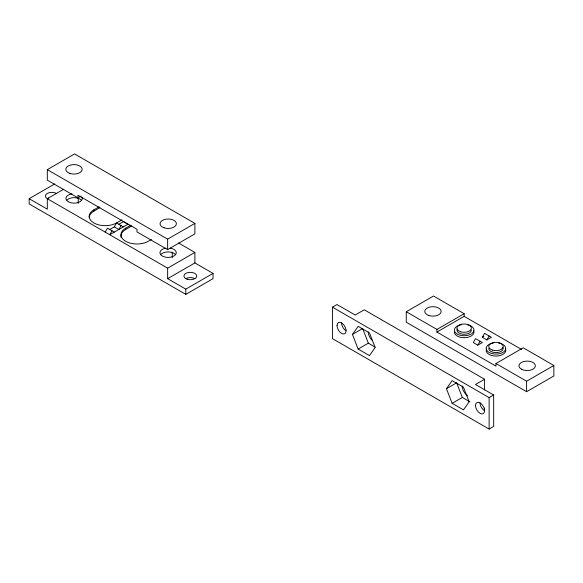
<?xml version="1.0" encoding="UTF-8"?>
<svg xmlns="http://www.w3.org/2000/svg" width="583" height="583" viewBox="0 0 583 583"><rect width="100%" height="100%" fill="white"/><g stroke="black" fill="none" stroke-linecap="round" stroke-linejoin="round"><path stroke-width="0.87" d="M105.21 232.114L107.476 228.186L114.29 232.114M112.023 230.802L109.75 234.738L127.91 224.251L123.37 221.627L118.83 224.251M109.75 229.498L114.29 226.874L116.564 222.939L121.862 219.886M121.104 225.563L118.83 229.498L114.29 226.874M477.79 345.172L482.33 342.549L475.524 338.614L473.25 342.549L477.79 345.172L480.064 341.237M482.33 337.302L484.604 333.374L491.411 337.302L486.871 339.925L482.33 337.302L483.846 336.435M486.871 339.925L489.144 335.997M352.445 334.431L358.122 326.356L369.469 332.915L375.146 347.541L369.469 355.615L358.122 349.064L352.445 334.431L362.662 328.535L368.339 343.161L375.146 347.096M446.44 388.701L452.116 380.626L463.47 387.178L469.14 401.811L463.47 409.885L452.116 403.327L446.44 388.701L456.657 382.805L462.334 397.431L469.898 401.804M77.962 197.841L47.31 180.14L47.31 169.653L74.558 153.927L194.89 223.398L194.89 233.885L167.642 249.619L136.998 231.917L136.998 229.301L77.962 195.218L77.962 197.841L81.081 196.041M56.398 193.447A6.42 3.709 0 0 0 47.31 193.447A6.42 3.709 0 0 0 47.31 198.694L167.642 268.165L167.642 278.652L194.89 262.918L213.05 273.405L213.05 278.652L185.809 294.379L29.15 203.933L29.15 198.694L54.838 183.864M29.15 198.694L47.31 209.18L47.31 198.694L63.664 189.256M123.37 226.874L116.564 222.939A16.054 9.27 0 0 1 105.21 225.657L101.056 225.337A16.054 9.27 0 0 1 89.702 218.785L89.155 216.388A16.054 9.27 0 0 1 93.856 209.836L99.154 206.776M89.155 217.699A16.054 9.27 0 0 1 93.856 211.141L99.912 207.65M151.376 239.547L148.344 241.289A16.054 9.27 0 0 1 125.644 241.289A16.054 9.27 0 0 1 125.644 228.186L130.942 225.125M121.184 237.66A16.054 9.27 0 0 1 125.644 229.498L131.7 226M47.31 169.653L167.642 239.132L194.89 223.398M167.642 268.165L194.89 252.432L194.89 262.918M167.642 278.652L185.809 289.139L213.05 273.405M484.582 379.263L475.502 384.503L493.663 394.99L493.663 426.45L489.122 429.073L332.463 338.628L332.463 307.168L337.003 304.545L355.171 315.031L364.251 309.792L484.582 379.263L484.582 390.049M406.271 311.745L436.922 329.439L436.922 332.062L495.958 366.146L495.958 363.522L523.199 347.789L553.85 365.49L553.85 375.977L526.602 391.703L406.271 322.231L406.271 311.745L433.519 296.018L464.17 313.712L464.17 316.336L521.625 349.501M358.122 349.064L368.339 343.161M436.922 329.439L464.17 313.712M436.922 332.062L464.17 316.336M452.116 403.327L462.334 397.431M332.463 307.168L489.122 397.613L493.663 394.99M495.958 363.522L526.602 381.216L553.85 365.49M178.427 242.929L194.89 252.432M526.602 381.216L526.602 391.703M489.122 397.613L489.122 429.073M484.582 408.027L484.582 410.724A6.42 3.709 60 0 1 480.042 402.86M185.809 289.139L185.809 294.379M172.255 252.213L172.255 257.657M167.642 239.132L167.642 249.619M125.644 228.186L125.644 229.498M93.856 209.836L93.856 211.141M78.26 197.943L78.26 203.394M346.091 330.765A6.42 3.709 60 0 1 341.543 322.895M467.508 395.726A8.191 4.73 60 0 1 462.217 386.012M372.515 340.683A8.191 4.73 60 0 1 368.223 331.749M505.417 348.947A9.794 5.655 0 0 1 495.958 356.067A9.794 5.655 0 0 1 486.492 348.947M473.629 330.597A9.794 5.655 0 0 1 465.445 337.666A9.794 5.655 0 0 1 454.376 332.062M471.392 330.095A7.222 4.168 0 0 1 463.223 334.234A7.222 4.168 0 0 1 457.189 329.016M502.932 347.366A7.222 4.168 0 0 1 496.898 352.584A7.222 4.168 0 0 1 488.729 348.445M498.487 342.986A9.794 5.655 0 0 1 503.974 351.687A9.794 5.655 0 0 1 487.935 351.687A9.794 5.655 0 0 1 493.422 342.986M467.515 324.782A9.794 5.655 0 0 1 471.851 333.6A9.794 5.655 0 0 1 455.986 333.206A9.794 5.655 0 0 1 461.634 324.636M82.014 197.207A8.191 4.73 0 0 1 76.22 202.993A8.191 4.73 0 0 1 66.192 199.656A8.191 4.73 0 0 1 71.986 193.862M47.31 198.694A6.42 3.709 0 0 1 48.644 198.103M170.221 248.132A8.191 4.73 0 0 1 174.805 255.405A8.191 4.73 0 0 1 161.389 255.405A8.191 4.73 0 0 1 165.98 248.132M161.01 254.268A8.191 4.73 0 0 1 175.192 254.268M67.016 199.998A8.191 4.73 0 0 1 81.197 199.998M185.809 278.652A6.42 3.709 0 0 1 194.89 278.652M337.003 325.518A6.42 3.709 60 0 0 343.817 333.993A6.42 3.709 60 0 0 343.817 324.913A6.42 3.709 60 0 0 337.003 325.518M475.502 405.476A6.42 3.709 60 0 0 482.309 413.952A6.42 3.709 60 0 0 482.309 404.872A6.42 3.709 60 0 0 475.502 405.476M521.384 369.156A8.191 4.73 0 0 0 535.085 367.042A8.191 4.73 0 0 0 525.057 361.249A8.191 4.73 0 0 0 521.384 369.156M428.855 315.512A8.191 4.73 0 0 0 441.142 311.417A8.191 4.73 0 0 0 428.855 307.321A8.191 4.73 0 0 0 428.855 315.512M460.555 331.742A7.222 4.168 0 0 0 471.392 328.127A7.222 4.168 0 0 0 460.555 324.52A7.222 4.168 0 0 0 460.555 331.742M492.344 350.091A7.222 4.168 0 0 0 503.18 346.484A7.222 4.168 0 0 0 492.344 342.87A7.222 4.168 0 0 0 492.344 350.091M164.122 227.822A8.191 4.73 0 0 0 176.401 223.726A8.191 4.73 0 0 0 164.122 219.631A8.191 4.73 0 0 0 164.122 227.822M69.894 173.421A8.191 4.73 0 0 0 82.181 169.325A8.191 4.73 0 0 0 69.894 165.237A8.191 4.73 0 0 0 69.894 173.421M187.136 279.242A6.42 3.709 0 0 0 196.77 276.029A6.42 3.709 0 0 0 187.136 272.815A6.42 3.709 0 0 0 187.136 279.242"/></g></svg>
